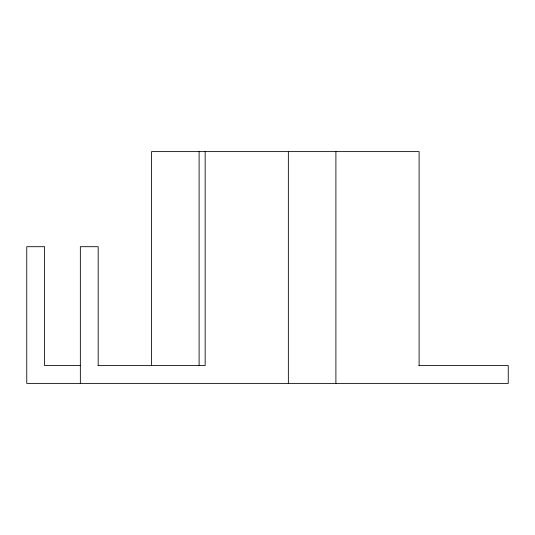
<?xml version="1.0" encoding="UTF-8"?>
<svg xmlns="http://www.w3.org/2000/svg" width="535" height="535" viewBox="0 0 535 535"><rect width="100%" height="100%" fill="white"/><g stroke="black" fill="none" stroke-linecap="round" stroke-linejoin="round"><path stroke-width="0.8" d="M80.517 365.559L44.579 365.559L44.579 246.702L26.75 246.702L26.75 383.388L508.25 383.388L508.25 365.559L418.825 365.559M98.065 365.559L205.152 365.559L205.152 151.612M419.106 365.559L419.106 151.612L151.552 151.612L151.552 365.559M335.9 151.612L335.9 383.388M288.358 151.612L288.358 383.388M199.1 151.612L199.1 365.559M98.179 365.559L98.179 246.702L80.35 246.702L80.35 383.388"/></g></svg>
